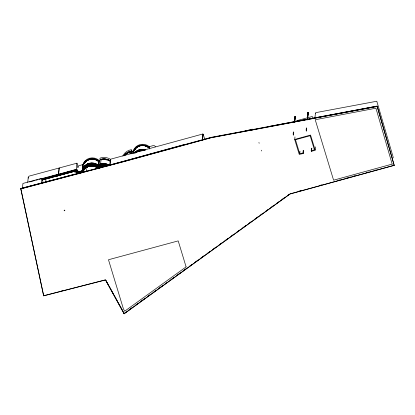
<?xml version="1.0" encoding="UTF-8"?>
<svg xmlns="http://www.w3.org/2000/svg" width="415" height="415" viewBox="0 0 415 415"><rect width="100%" height="100%" fill="white"/><g stroke="black" fill="none" stroke-linecap="round" stroke-linejoin="round"><path stroke-width="0.62" d="M109.871 165.481L110.442 159.438L110.753 159.153L202.676 134.029L203.241 134.335L204.735 139.258M392.948 157.959L393.259 157.425L376.799 101.244L316.941 112.429L315.618 112.802L315.431 113.29M75.048 171.182C77.351 168.666 76.9 173.081 75.027 170.705M75.115 170.513C77.149 168.023 77.252 172.329 75.084 170.031M76.63 171.105L74.965 170.71L75.105 171.172L58.629 175.41L74.98 170.71M76.671 170.192L76.676 169.834L79.732 173.128M76.697 170.435L75.027 170.041L75.167 170.503L58.774 174.974L58.65 174.513L60.44 173.989L60.569 174.45L60.424 173.989M103.745 165.051C104.907 165.865 98.718 165.009 103.771 165.528C108.772 165.362 102.552 165.803 103.786 165.051M101.877 165.621L101.857 165.144M101.945 164.952C102.266 162.841 105.182 166.233 105.726 164.708C104.715 163.271 102.443 166.223 101.914 164.47M103.812 164.382L103.797 164.859L103.854 164.382M98.526 168.075L96.778 167.515L98.459 168.21L98.609 167.857L96.986 167.084L96.773 167.515L95.18 166.441L93.375 165.922L89.588 165.818L93.406 165.684L95.279 166.218L95.139 166.674L93.318 166.15L93.458 165.689L93.37 166.161L89.64 166.208L89.536 165.741L89.697 166.197L87.871 166.747L87.752 166.291L89.557 165.741M93.432 165.486C93.857 164.516 92.514 166.358 91.544 165.326C91.668 163.915 94.662 165.554 95.326 165.637C94.895 167.105 93.09 164.345 93.391 165.481M93.37 166.156L93.406 165.684L93.328 166.15M104.087 164.646L106.847 165.912M91.544 165.331C92.436 164.802 89.469 164.968 89.749 165.445C82.466 167.255 87.627 167.307 87.83 165.855C88.053 166.69 89.557 165.258 89.713 165.45C88.535 164.423 85.843 166.96 84.702 167.862C86.751 165.46 87.088 167.157 84.572 168.49C85.091 168.848 84.805 168.656 84.608 168.454M22.477 187.938L22.918 183.435L41.899 178.305L43.186 182.538M27.748 182.356L28.225 177.459M41.396 183.451L41.899 178.305M269.906 126.316L377.152 106.116L377.111 106.515L211.188 137.733L123.654 161.7L20.75 188.913L20.791 188.509L123.691 161.3L211.225 137.329L377.152 106.116L394.209 165.393L290.075 194.002L124.121 313.807L105.467 279.975L43.679 295.848L20.791 188.509L75.198 174.103M41.977 178.99L57.659 174.746A1.836 1.753 5.6 0 1 58.385 174.699L59.174 167.987L76.972 163.178L78.238 167.349M58.582 174.731L59.174 167.987M76.972 163.178C76.168 165.704 76.702 173.724 77.34 172.604A1.826 1.748 5.6 0 1 78.456 171.763L82.253 170.736A9.965 9.524 5.6 0 1 98.334 166.389L99.714 166.016L99.833 164.791M82.424 171.535L78.554 172.578A1.375 1.312 5.6 0 0 77.812 173.086L76.734 169.201L58.427 174.295A1.836 1.753 5.6 0 0 57.701 174.347L38.896 179.43M99.87 160.014L98.931 160.268A9.965 9.524 5.6 0 0 82.855 164.61L82.32 171.457M82.886 170.472L82.357 170.326L82.787 165.326M82.595 170.477L82.782 168.615M82.632 170.949L82.813 169.107M83.052 166.659L83.171 165.435L82.73 164.926M85.48 166.711L86.761 171.447M98.334 166.389L98.422 165.455L98.817 165.787M98.931 160.268L99.237 161.539M98.64 167.121L98.376 166.379L98.978 160.257L99.31 160.823M98.765 164.797L99.009 162.348M98.682 167.038L99.304 160.688L98.978 160.257M82.663 171.597C83.695 172.189 81.667 171.374 82.85 170.705A9.509 9.088 5.6 0 1 97.006 166.394C98.293 168.21 101.566 166.788 99.761 164.589A11.029 10.541 5.6 0 1 108.865 165.32M100.129 166.664L99.761 164.589M108.668 165.481A10.577 10.11 5.6 0 0 100.627 164.568L100.975 159.282A11.034 10.546 5.6 0 1 110.582 160.984M109.876 165.227L110.592 159.23M129.988 153.955L130.186 151.392A11.034 10.546 5.6 0 0 123.966 155.796M130.969 153.54L131.332 149.862L130.512 149.846A11.49 10.982 5.6 0 0 122.804 156.113M131.617 153.82L131.856 151.371L131.332 149.862M132.956 153.457L133.194 151.008L133.552 151.823M133.314 152.481L133.236 150.998A9.965 9.524 5.6 0 1 149.317 146.651L153.114 145.624A1.826 1.748 5.6 0 1 155.236 146.521L155.371 146.837M133.122 153.555L133.116 151.309M124.121 313.807L123.229 311.712M149.177 148.477L149.359 146.64L149.691 147.211M133.168 151.708A9.965 9.524 5.6 0 1 149.244 147.367C150.033 147.59 149.193 148.897 149.509 147.507L149.665 147.299M149.488 148.98L149.691 147.071L149.359 146.64M202.67 140.125L202.287 139.808L202.852 134.019M202.525 139.912L203.096 134.123M293.156 134.88C293.804 134.911 292.736 134.118 293.405 132.152M294.391 122.077L295.158 116.345L294.764 121.662M293.255 134.948L293.498 132.084M294.484 122.01L295.044 116.345M293.369 134.6L293.618 132.084M294.603 122.01L295.158 116.345M293.374 134.948L293.711 132.152M294.702 122.077L295.257 116.413M293.467 134.88L293.747 132.255M303.51 150.967L303.261 153.519L299.246 154.39L294.717 139.575L294.956 136.898M303.318 150.339L303.069 152.886L299.744 153.783L299.998 151.236M306.151 130.87C306.799 130.901 305.725 130.108 306.4 128.142M307.204 119.956L307.94 112.403L308.288 112.507L307.94 112.403M306.249 130.938L306.493 128.074M307.359 119.608L308.039 112.335M306.363 130.59L306.612 128.074M307.474 119.261L308.153 112.335M306.369 130.938L306.612 128.422M307.479 119.608L308.158 112.683M306.462 130.875L306.706 128.142M307.572 119.541L308.252 112.403M315.499 146.894L315.063 150.303L311.292 151.345L311.349 148.165M311.292 151.345L311.478 149.436M314.918 118.197L315.416 113.119M105.612 165.756L105.675 165.284L107.532 165.829M105.68 165.087C105.379 164.024 108.159 164.833 107.464 165.616C106.173 166.223 105.597 164.013 105.649 165.077M84.069 169.092L88.732 166.187L83.903 168.931L79.633 173.325L79.519 172.962L81.392 172.458L81.459 172.827M98.677 167.193C98.972 167.976 94.682 165.678 95.336 165.549M105.571 165.746C105.732 164.662 105.509 166.7 106.795 166.109M107.641 165.175C107.013 166.213 108.128 164.122 108.772 165.73M81.475 172.687L77.833 173.657M79.644 173.065L76.568 169.813L70.68 172.184L76.552 169.87M88.748 166.306L94.734 165.46L100.16 167.577L94.698 165.559M104.077 164.605L100.072 167.67L104.077 164.605L106.93 165.876M82.134 171.047L82.212 170.747M96.986 166.638L93.468 165.248L98.537 167.401C96.244 166.597 96.576 166.057 98.469 167.624M96.773 167.515L97.001 167.084L95.18 166.441M98.386 168.288L98.609 167.857M133.205 151.47L133.07 152.206L133.485 152.533M95.108 166.659L95.268 166.218M107.412 165.606L107.589 165.16M294.707 139.445L310.545 135.051L315.187 150.085M294.946 116.413L295.293 116.516M64.963 173.019L59.013 175.389L53.343 176.033L47.419 178.414L42.19 179.114M42.174 179.233L47.497 178.393L42.226 179.342M70.737 172.095L64.859 173.034L70.742 172.033M58.977 175.161L53.348 176.157M98.837 161.331L98.64 161.596L98.837 161.331A9.649 9.223 5.6 0 0 83.394 164.553L83.648 164.677L83.363 164.568M83.783 167.966A9.374 8.959 5.6 0 1 98.231 165.943L98.293 165.798A9.457 9.042 5.6 0 0 83.145 168.962L83.145 168.962M79.659 173.179L76.676 169.834L79.794 173.128M82.72 171.016C83.488 171.478 82.263 170.373 83.519 169.284C88.089 164.091 80.214 174.207 85.008 168.044M82.616 171.618C83.353 169.201 85.817 166.353 88.006 166.057M82.658 171.68C83.052 170.3 84.925 167.624 84.899 167.951M82.782 171.618C85.096 168.36 82.793 169.496 83.763 169.512M82.767 171.758L83.887 169.45M82.912 171.82L83.929 169.512M83.036 171.758C84.209 170.544 83.13 169.699 83.825 170.114M83.861 170.181L82.995 171.919L82.025 172.567M94.682 165.632L100.129 167.644C99.195 166.363 100.809 164.734 99.885 165.097M96.928 166.628L96.84 166.846M148.171 147.237L148.316 147.009A9.649 9.223 5.6 0 0 133.407 151.989L133.594 152.03M95.175 165.995L95.372 165.564M148.165 147.299L148.316 147.009M77.984 173.776C74.7 170.648 79.472 172.038 77.797 173.351M77.413 171.851L76.998 172.064M149.462 148.202L149.607 147.735L149.068 147.175M84.785 167.852L82.85 170.954C81.931 170.674 81.439 172.905 81.496 171.877C81.288 171.592 81.874 172.417 81.547 172.152C84.888 168.402 81.335 174.046 81.392 172.458M83.467 170.005L86.123 167.447L87.923 166.643L86.31 167.639L86.014 167.255L87.861 166.514M83.457 169.953C83.508 169.943 88.976 164.454 84.904 168.822M83.69 170.192L84.831 168.749M83.794 170.238L84.94 168.708M98.231 165.943L98.35 165.813A9.566 9.14 5.6 0 0 83.042 169.014M100.165 166.259L98.319 166.84L97.043 165.99A9.509 9.088 5.6 0 0 82.891 170.3L82.461 171.136L78.596 172.178A1.375 1.312 5.6 0 0 77.849 172.687L76.734 169.201M76.49 170.207C77.257 169.611 76.386 172.51 77.714 173.491M76.427 170.876C77.211 170.326 76.116 172.739 77.584 173.563M100.124 167.504C100.907 167.162 99.605 167.702 100.129 167.287C101.161 168.625 95.543 168.257 100.134 167.204M83.991 168.978L79.815 173.081M79.722 173.174L84.043 169.035M79.805 173.242L84.069 169.076M100.222 165.725C99.118 165.725 101.618 165.984 100.456 167.401M100.025 166.783C101.234 166.903 98.749 166.565 99.875 165.186M85.044 167.084L85.858 166.389M85.008 167.484L85.817 166.794M84.795 167.842L86.206 166.643M84.702 167.862L84.893 168.08L86.387 166.866M84.634 168.532L86.138 167.307M84.821 168.76L86.232 167.427M77.802 173.263L78.191 173.097M100.062 167.53L103.994 164.594M100.15 167.644L104.118 164.667M124.163 313.403L126.259 311.888M128.883 309.995L132.556 307.344M135.181 305.45L138.33 303.178M140.955 301.285L144.628 298.634M147.247 296.741L150.396 294.468M153.021 292.575L156.17 290.303M158.795 288.409L162.467 285.759M165.087 283.865L166.664 282.729M170.861 279.7L174.01 277.428M177.158 275.155L180.307 272.883M182.932 270.99L186.076 268.718M189.224 266.446L191.849 264.552M194.998 262.28L198.147 260.008M200.772 258.114L203.921 255.842M207.064 253.57L210.213 251.298M212.838 249.405L215.987 247.133M219.136 244.86L221.76 242.967M224.909 240.695L228.058 238.423M231.202 236.151L233.827 234.257M236.975 231.985L239.6 230.092M242.749 227.819L245.898 225.547M249.047 223.275L251.666 221.382M254.805 219.12L257.923 216.863M260.516 214.991L262.072 213.865M265.709 211.235L268.303 209.362M270.902 207.484L274.014 205.233M276.613 203.355L278.688 201.856M281.806 199.605L284.918 197.353M287.517 195.475L289.073 194.35M81.387 171.903L82.798 170.85M81.459 172.028L82.964 171.042M83.036 171.167C74.218 175.161 77.688 172.495 81.579 172.251M81.319 172.573C82.232 171.229 83.908 171.411 81.952 172.495M81.33 172.484L82.808 171.592M81.859 172.375L82.896 171.711M83.929 169.03L88.686 166.13M83.975 169.087L88.732 166.187M86.216 166.633L87.845 165.85M86.118 166.576L86.294 166.892L87.985 165.974M86.351 167.613L86.076 167.312L87.783 166.384M86.216 167.567L87.944 166.726M87.923 166.643L86.294 167.561M47.398 178.341L53.4 176.131M64.885 173.039L58.925 175.286L64.865 172.972M59.013 175.389L64.906 172.951M110.027 165.02L183.897 144.643M259.162 143.268L258.929 142.495M261.502 150.972L261.268 150.199M77.89 173.076L81.496 171.877M77.999 173.351L81.527 172.163M79.213 172.967L78.077 173.434L77.895 172.993M77.823 173.745L81.428 172.547M53.421 176.199L47.44 178.32M98.469 167.183L100.311 166.757L98.635 167.629L98.49 167.183L100.311 166.757M98.485 167.266L100.202 166.534M98.542 167.266L100.248 166.617M98.583 167.546L100.352 166.897M98.417 167.935L100.129 167.287M98.428 167.852L100.186 167.287M98.464 168.075L100.243 167.427M98.521 168.215L100.29 167.561M70.664 172.054L76.593 169.849M70.716 172.189L76.521 170.015M87.809 165.71L91.559 164.947L93.468 165.108M89.749 165.445L87.939 166.078M87.715 166.306L91.492 165.616L93.401 165.767M87.736 166.291L89.645 165.969M87.83 166.659L89.681 166.109M42.377 178.958L75.084 170.129L76.687 170.051M58.65 174.513L58.785 174.974L57.052 175.296L58.79 174.974L58.681 174.513L56.969 174.923L57.088 175.384L56.969 174.923L60.476 174.077M58.697 174.741L60.523 174.222M58.743 174.886L75.157 170.415M58.582 175.182L58.723 175.644L60.507 175.12L60.414 174.746L42.309 179.628M42.34 179.768L56.907 175.592L57.026 176.053L58.728 175.555L58.603 175.182L56.907 175.592L57.042 176.053L75.105 171.172M58.691 175.415L60.497 175.031M81.999 171.717L78.554 172.661A0.913 0.872 5.6 0 0 78.336 172.811M298.816 191.206L300.714 190.687M319.965 185.391L321.827 184.877M338.126 180.411L339.999 179.897M345.612 178.351L347.48 177.838M348.673 177.506L350.545 176.992M353.092 176.297L354.965 175.784M366.777 172.536L368.681 172.012M374.294 170.472L376.146 169.963M394.224 165.258L290.085 193.867L124.137 313.673L105.483 279.845L43.694 295.713M99.071 167.1L100.165 166.804M82.855 164.61L79.058 165.637A1.826 1.748 5.6 0 0 77.823 167.795M131.856 151.371L133.236 150.998M29.548 181.957L34.554 180.603M35.783 180.271L37.682 179.757M58.536 174.513L76.697 169.6M42.408 179.098L57.068 175.156L42.491 179.332M60.466 174.217L75.125 170.275M60.507 174.362L75.115 170.415L76.697 170.347M57.099 175.296L42.496 179.244L58.78 174.891M42.299 179.539L56.959 175.68L57.037 176.053L42.423 180.001M60.414 174.746L60.486 175.114L60.362 174.746L75.016 170.798L76.619 170.721M42.387 179.913L57.037 175.965M60.445 175.031L75.094 171.084M81.537 172.023C78.399 172.101 80.972 172.832 77.937 173.216L77.154 171.914M242.817 131.68L252.201 129.143L252.102 130.144L250.852 130.481M302.934 151.034L303.448 150.894M311.478 148.72L311.992 148.586M311.1 150.718L314.425 149.82L310.145 135.741L295.47 139.71L299.744 153.783M61.819 290.796L63.692 290.313M56.985 175.965L58.717 175.555M101.986 164.947L100.093 165.263L100.025 164.885L101.888 164.48L101.986 164.947L101.888 164.48M101.981 164.859L100.124 165.352L100.031 164.973C102.904 164.153 106.105 164.361 108.746 165.813M100.056 165.118L103.833 164.625L107.542 165.388M100.093 165.263L101.94 164.854L105.695 164.994M100.077 166.021C99.424 165.243 102.012 164.636 101.914 165.523C94.226 167.006 106.505 164.216 106.873 165.876M99.963 165.642L103.76 165.144L106.909 165.735M100.031 165.933L101.914 165.523M83.057 171.25L82.787 170.939M82.995 171.919L82.72 171.608M42.195 179.301L47.497 178.46M53.322 176.079L59.013 175.203M53.374 176.261L59.034 175.343M91.591 165.243L87.897 165.99L87.861 165.71M89.702 165.538L91.596 165.331M89.593 165.73L89.619 166.114L93.375 166.067M91.528 166L89.64 166.208M88.649 166.099L94.734 165.46M88.634 166.218L94.776 165.569M88.649 166.285L94.776 165.642M101.82 165.144L101.872 165.523L105.628 165.663M75.032 171.084L76.635 171.016M100.368 166.98L100.191 166.623M89.604 165.071L93.453 165.253M87.871 166.747L87.747 166.379M58.598 175.177L58.676 175.555M91.549 165.237L93.442 165.403M91.508 165.616L93.401 165.777M103.776 165.149L105.659 165.372M59.241 168.215L59.023 168.174A1.836 1.753 5.6 0 0 58.297 168.225L29.377 176.048A1.826 1.748 5.6 0 0 28.287 178.154M89.65 165.061L89.739 165.528M93.484 165.113L97.043 166.503M93.401 165.393L95.243 165.917M95.258 166.301L93.442 165.777L96.98 167.172M93.334 166.062L95.18 166.586M105.654 164.994L107.495 165.533M105.592 165.658L106.826 166.021M83.104 166.15L82.678 165.549A10.007 9.561 5.6 0 1 98.889 160.953M104.004 164.682L106.302 165.746M96.996 166.498L98.651 167.276M96.866 166.763L98.521 167.541M96.928 167.167L98.583 167.945M96.804 167.432L98.412 168.205L95.118 166.576M95.185 165.907L96.913 166.768M95.154 165.99L96.856 166.846M95.092 166.659L96.788 167.515M98.417 160.584L99.242 161.445M98.376 166.379L98.708 166.809M79.763 172.733L79.613 172.282M78.144 173.159L76.765 170.109M78.036 173.247L76.749 170.249M77.138 172.054L77.901 173.32M77.045 172.002L78.082 173.828M77.086 172.583L77.849 173.849M76.931 172.733L77.475 173.6M105.82 280.141L106.437 281.266M107.06 282.392L108.927 285.779M109.55 286.905L113.902 294.8M114.524 295.926L115.147 297.052M115.764 298.183L117.632 301.565M118.254 302.691L120.122 306.073M120.739 307.204L122.607 310.586M82.357 170.326L82.253 169.891A10.007 9.561 5.6 0 1 97.992 164.926L98.796 166.01M98.474 167.935L98.594 168.298M313.076 118.607L312.521 116.771L312.096 116.542L296.761 120.687L296.528 121.092M303.069 152.886L303.261 153.519M100.181 159.453L99.906 158.395L100.228 158.048A11.49 10.982 5.6 0 1 110.655 159.396M99.714 166.016L99.31 164.693L99.626 164.174A11.49 10.982 5.6 0 1 110.053 165.518M76.599 170.285L77.232 172.526M76.552 170.814L77.081 172.567M76.536 170.954L77.066 172.707M45.692 179.596L45.131 177.745L46.215 181.848M394.209 165.393L377.126 106.38L211.199 137.598L123.665 161.565L20.766 188.778L43.679 295.848M100.29 165.056L100.472 166.783M100.165 165.04L100.404 167.447M100.015 165.056L100.29 167.349M99.999 165.196L100.28 167.489M99.818 165.767L99.999 167.489M137.526 151.952A9.509 9.088 5.6 0 1 142.132 150.827M99.725 164.988A11.029 10.541 5.6 0 1 107.853 165.263M100.316 164.874A10.572 10.105 5.6 0 1 108.647 165.704M131.944 152.253A0.763 0.726 5.6 0 1 131.617 152.263M84.131 163.598A9.457 9.042 5.6 0 1 98.708 161.554M83.467 164.672A9.566 9.14 5.6 0 1 98.775 161.476M83.389 164.615A9.649 9.223 5.6 0 1 98.832 161.394M83.477 164.573A9.566 9.14 5.6 0 1 98.786 161.378M84.141 163.5A9.457 9.042 5.6 0 1 98.718 161.456M83.706 167.94A9.457 9.042 5.6 0 1 98.282 165.896M82.964 168.957A9.649 9.223 5.6 0 1 98.407 165.735M82.969 168.895A9.649 9.223 5.6 0 1 98.412 165.673M83.052 168.915A9.566 9.14 5.6 0 1 98.36 165.72M83.789 167.904A9.374 8.959 5.6 0 1 98.236 165.881M85.869 161.368A9.052 8.653 5.6 0 1 86.289 160.978M85.267 167.494A9.052 8.653 5.6 0 1 96.794 166.353M98.422 165.455A9.965 9.524 5.6 0 0 82.346 169.802L82.248 170.3L82.663 170.622A0.763 0.731 5.6 0 0 82.907 170.518M84.183 168.002A9.052 8.653 5.6 0 1 84.868 167.084M83.674 168.895A9.016 8.616 5.6 0 1 84.255 167.852M100.544 164.288A10.878 10.401 5.6 0 1 107.859 164.771M101.021 159.412A10.878 10.401 5.6 0 1 110.203 160.89M100.969 159.36A11.034 10.546 5.6 0 1 110.577 161.062M100.912 159.951A11.034 10.546 5.6 0 1 110.515 161.653M100.497 164.148A11.034 10.546 5.6 0 1 109.202 165.274M100.508 164.07A11.034 10.546 5.6 0 1 109.212 165.196M85.376 167.593A8.902 8.508 5.6 0 1 90.024 165.18M92.773 165.082A8.902 8.508 5.6 0 1 95.3 165.741M133.402 152.051A9.649 9.223 5.6 0 1 148.311 147.071A9.566 9.14 5.6 0 0 133.49 151.999M133.485 152.097A9.566 9.14 5.6 0 1 148.264 147.159A9.457 9.042 5.6 0 0 134.605 149.753M134.6 149.851A9.457 9.042 5.6 0 1 148.207 147.247M134.74 152.99A9.68 9.255 5.6 0 1 145.141 150.023M134.828 153.109A9.566 9.14 5.6 0 1 144.249 149.965M134.922 153.078A9.457 9.042 5.6 0 1 144.238 149.971M134.839 153.016A9.566 9.14 5.6 0 1 144.259 149.867M135.798 152.269A9.457 9.042 5.6 0 1 144.228 150.064A9.374 8.959 5.6 0 0 136.857 151.48M136.851 151.537A9.374 8.959 5.6 0 1 144.213 150.126M135.819 152.533A9.965 9.524 5.6 0 1 142.947 150.422M134.968 152.45A9.965 9.524 5.6 0 1 145.582 150.017M134.605 152.668A10.007 9.561 5.6 0 1 145.504 149.815M124.936 154.774A10.878 10.401 5.6 0 1 130.227 151.522M123.961 155.874A11.034 10.546 5.6 0 1 130.175 151.47M124.521 155.703A11.034 10.546 5.6 0 1 130.108 152.134M124.526 155.625A11.034 10.546 5.6 0 1 130.118 152.056M64.154 210.405C64.906 211.852 65.212 209.155 64.154 210.405M74.845 171.929C75.348 173.475 76.095 170.861 74.845 171.929M186.107 266.892L124.692 311.214L123.411 308.89L108.476 259.743L178.206 240.892L186.107 266.892M392.175 164.107L333.593 180.193L315.224 119.738L375.938 108.196L392.175 164.107"/></g></svg>
